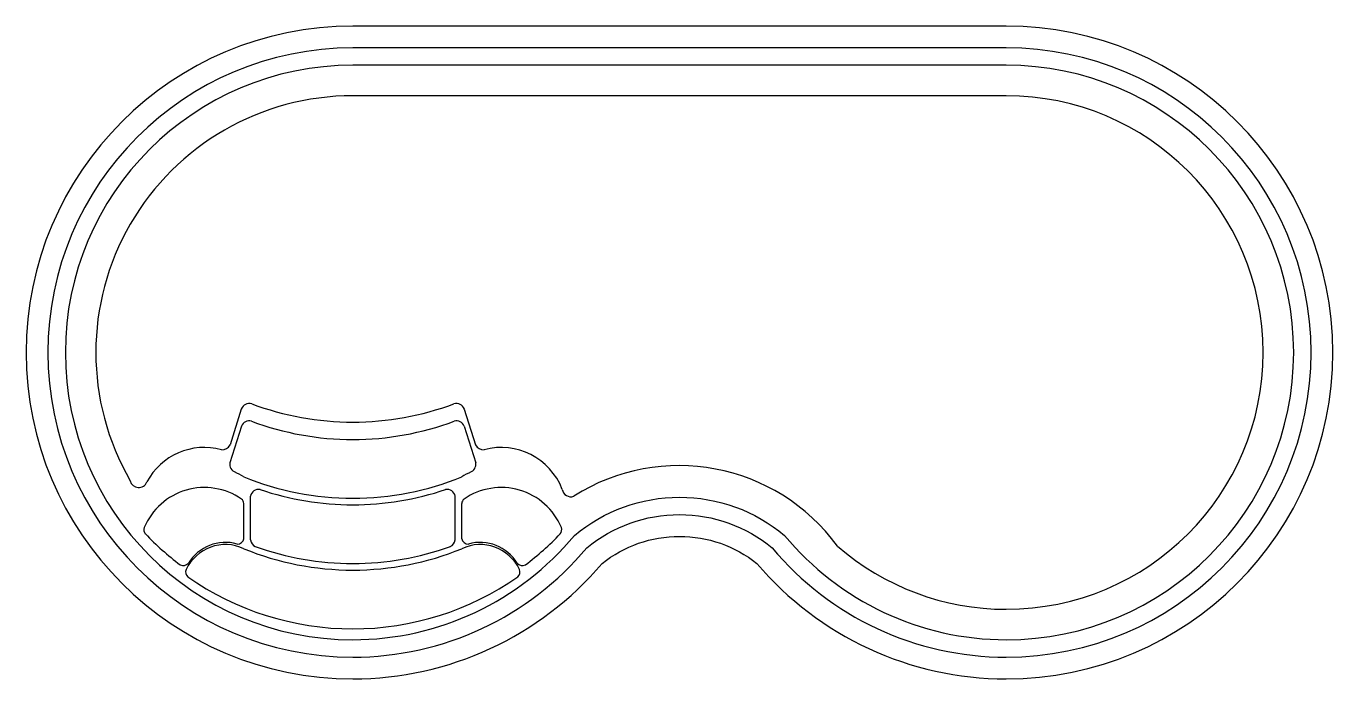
# Model space of a CAD drawing. Extents: x -1211.31 to -1205.31, y 342.21 to 345.21.
import ezdxf

# ---------------------------------------------------------------- set-up
doc = ezdxf.new("R2010")
doc.units = 0
doc.header["$LTSCALE"] = 10
doc.header["$MEASUREMENT"] = 0
doc.layers.add('Piscinas_Fibratec', color=4, linetype='CONTINUOUS')

msp = doc.modelspace()

# ---------------------------------------------------------------- linework, layer by layer
at = {"layer": 'Piscinas_Fibratec', "color": 1}
for p, q in [((-1206.8114, 344.8938), (-1209.8114, 344.8938)), ((-1210.3235, 343.4538), (-1210.3753, 343.289)), ((-1209.2994, 343.4538), (-1209.2476, 343.289)), ((-1210.3229, 343.3757), (-1210.376, 343.2068)), ((-1209.3, 343.3757), (-1209.2469, 343.2068)), ((-1210.3114, 342.8582), (-1210.3114, 343.0202)), ((-1210.2814, 342.8523), (-1210.2814, 343.0536)), ((-1209.3414, 342.8523), (-1209.3414, 343.0536)), ((-1209.3114, 342.8582), (-1209.3114, 343.0202))]:
    msp.add_line(p, q, dxfattribs=at)
at = {"layer": 'Piscinas_Fibratec'}
msp.add_lwpolyline([(-1208.6665, 342.7447, -0.16974), (-1208.3114, 342.8688, -0.16974), (-1207.9563, 342.7447, 0.220564), (-1206.8114, 342.2138, 1), (-1206.8114, 345.2138), (-1209.8114, 345.2138, 1), (-1209.8114, 342.2138, 0.220564)], format="xyb", close=True, dxfattribs=at)
at = {"layer": 'Piscinas_Fibratec', "color": 2}
for points in [[(-1208.3114, 342.9688, -0.17373), (-1207.886, 342.8164, 0.222298), (-1206.8114, 342.3138, 1), (-1206.8114, 345.1138), (-1209.8114, 345.1138, 1), (-1209.8114, 342.3138, 0.222298), (-1208.7369, 342.8164, -0.17373)], [(-1208.3114, 343.0488, -0.176416), (-1207.8291, 342.8732, 0.223724), (-1206.8114, 342.3938, 1), (-1206.8114, 345.0338), (-1209.8114, 345.0338, 1), (-1209.8114, 342.3938, 0.223724), (-1208.7937, 342.8732, -0.176416)]]:
    msp.add_lwpolyline(points, format="xyb", close=True, dxfattribs=at)
at = {"layer": 'Piscinas_Fibratec', "color": 1}
for centre, radius, start, end in [((-1209.8114, 343.7138), 1.18, 90, 209.96716), ((-1206.8114, 343.7138), 1.18, 270, 90), ((-1210.2861, 343.4395), 0.04, 74.65203, 159.07181), ((-1209.8114, 344.7138), 1.32, 249.41502, 270), ((-1209.8114, 344.7138), 1.32, 270, 290.58498), ((-1209.3367, 343.4395), 0.04, 20.92819, 105.34797), ((-1210.2862, 343.3597), 0.04, 75.98302, 156.42764), ((-1209.8114, 344.6338), 1.32, 249.36795, 270), ((-1209.8114, 344.6338), 1.32, 270, 290.63205), ((-1209.3366, 343.3597), 0.04, 23.57236, 104.01698), ((-1210.4928, 342.9774), 0.3, 74.93325, 151.83853), ((-1210.411, 343.3069), 0.04, 264.6396, 333.43744), ((-1209.2118, 343.3069), 0.04, 206.56256, 275.3604), ((-1209.1301, 342.9774), 0.3, 21.00518, 105.06675), ((-1210.3364, 343.2007), 0.04, 171.11084, 249.42807), ((-1209.2864, 343.2007), 0.04, 290.57193, 8.88916), ((-1210.4799, 342.876), 0.315, 57.66862, 66.57325), ((-1209.8114, 344.3638), 1.32, 247.74138, 270), ((-1209.8114, 344.3638), 1.32, 270, 292.25862), ((-1209.143, 342.876), 0.315, 113.42675, 122.33138), ((-1208.3138, 342.294), 0.9, 36.0759, 122.46527), ((-1210.7946, 343.133), 0.04, 192.43166, 339.56938), ((-1210.4923, 342.7932), 0.3, 55.44501, 157.21638), ((-1210.2424, 343.0448), 0.04, 83.05559, 167.25898), ((-1209.8114, 344.3338), 1.32, 251.16524, 270), ((-1209.8114, 344.3338), 1.32, 270, 288.83476), ((-1209.3804, 343.0448), 0.04, 12.74102, 96.94441), ((-1209.1305, 342.7932), 0.3, 22.78362, 124.55499), ((-1208.8105, 343.0909), 0.04, 188.58152, 289.90784), ((-1210.3413, 343.0171), 0.03, 5.91655, 50.43351), ((-1209.2816, 343.0171), 0.03, 129.56649, 174.08345), ((-1210.7408, 342.899), 0.03, 159.76025, 218.83143), ((-1208.8821, 342.899), 0.03, 321.16857, 20.23975), ((-1209.8114, 343.7938), 1.32, 223.80119, 233.10616), ((-1210.3961, 342.641), 0.2, 74.46227, 148.4338), ((-1210.3409, 342.8636), 0.03, 266.9975, 349.62456), ((-1210.2419, 342.8581), 0.04, 188.33007, 244.33836), ((-1209.381, 342.8581), 0.04, 295.66164, 351.66993), ((-1209.2819, 342.8636), 0.03, 190.37544, 273.0025), ((-1209.2268, 342.641), 0.2, 31.5662, 105.53773), ((-1209.8114, 343.7938), 1.32, 306.89384, 316.19881), ((-1210.3961, 342.631), 0.2, 64.95834, 154.80802), ((-1209.8114, 344.0338), 1.32, 247.74138, 270), ((-1209.8114, 344.0638), 1.32, 250.17185, 270), ((-1209.8114, 344.0638), 1.32, 270, 289.82815), ((-1209.8114, 344.0338), 1.32, 270, 292.25862), ((-1209.2268, 342.631), 0.2, 25.19198, 115.04166), ((-1206.8114, 343.7138), 1.18, 228.95107, 270), ((-1210.5898, 342.7646), 0.03, 241.93021, 320.84185), ((-1209.0331, 342.7646), 0.03, 219.15815, 298.06979), ((-1210.549, 342.7055), 0.03, 159.22255, 227.40797), ((-1209.8114, 343.7638), 1.32, 234.96121, 270), ((-1209.8114, 343.7638), 1.32, 270, 305.03879), ((-1209.0739, 342.7055), 0.03, 312.59203, 20.77745)]:
    msp.add_arc(centre, radius, start, end, dxfattribs=at)

doc.saveas('drawing.dxf')
